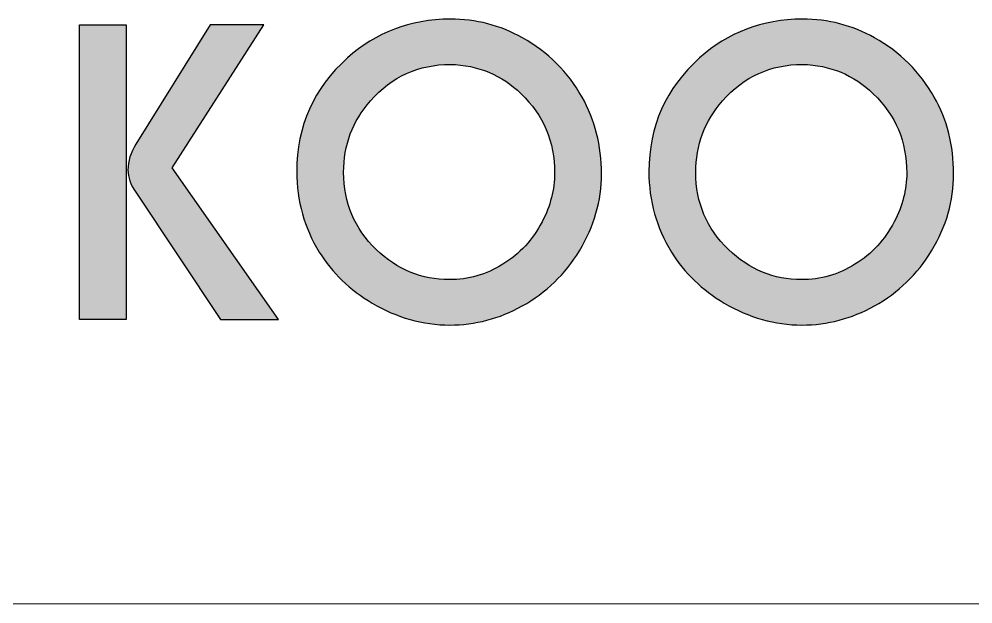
# Model space of a CAD drawing. Header units: inches. Extents: x -244 to 524, y 600 to 1121.
# Drawn here: x -38.48 to -23.91, y 924.48 to 933.42 of the extents above; entities that cross this region are included whole.
import ezdxf

# ---------------------------------------------------------------- set-up
doc = ezdxf.new("R2010")
doc.units = ezdxf.units.IN
doc.layers.add('1', color=7, linetype='Continuous', true_color=0xffffff)
doc.layers.add('layer 1', color=7, linetype='Continuous')

msp = doc.modelspace()

# ---------------------------------------------------------------- hatches: boundary and pattern name
msp.add_hatch(color=256).paths.add_polyline_path([(-37.555, 933.33), (-37.555, 928.828), (-36.839, 928.828), (-36.839, 933.33)])
h = msp.add_hatch(color=256)
h.dxf.hatch_style = 1
edge = h.paths.add_edge_path()
edge.add_spline(control_points=[(-35.228, 932.564), (-35.045, 932.851), (-34.882, 933.105), (-34.798, 933.236)], knot_values=[3.031877, 3.031877, 3.031877, 3.031877, 3.167514, 3.167514, 3.167514, 3.167514], degree=3, periodic=0)
edge.add_spline(control_points=[(-34.798, 933.236), (-34.762, 933.292), (-34.741, 933.326), (-34.738, 933.33)], knot_values=[2.973872, 2.973872, 2.973872, 2.973872, 3.031877, 3.031877, 3.031877, 3.031877], degree=3, periodic=0)
edge.add_spline(control_points=[(-34.738, 933.33), (-34.738, 933.33), (-34.738, 933.33), (-34.738, 933.33), (-34.738, 933.33), (-34.738, 933.33), (-34.738, 933.33), (-34.738, 933.33)], knot_values=[2.969517, 2.969517, 2.969517, 2.969517, 2.973389, 2.973389, 2.973389, 2.973389, 2.973872, 2.973872, 2.973872, 2.973872], degree=3, periodic=0)
edge.add_spline(control_points=[(-34.74, 933.33), (-34.741, 933.33), (-34.742, 933.33), (-34.742, 933.33)], knot_values=[2.948901, 2.948901, 2.948901, 2.948901, 2.955423, 2.955423, 2.955423, 2.955423], degree=3, periodic=0)
edge.add_spline(control_points=[(-34.742, 933.33), (-34.744, 933.33), (-34.745, 933.33), (-34.747, 933.33)], knot_values=[2.939063, 2.939063, 2.939063, 2.939063, 2.948901, 2.948901, 2.948901, 2.948901], degree=3, periodic=0)
edge.add_spline(control_points=[(-34.747, 933.33), (-34.753, 933.33), (-34.76, 933.33), (-34.77, 933.33)], knot_values=[2.911348, 2.911348, 2.911348, 2.911348, 2.939063, 2.939063, 2.939063, 2.939063], degree=3, periodic=0)
edge.add_spline(control_points=[(-34.77, 933.33), (-34.779, 933.33), (-34.789, 933.33), (-34.801, 933.33)], knot_values=[2.885482, 2.885482, 2.885482, 2.885482, 2.911348, 2.911348, 2.911348, 2.911348], degree=3, periodic=0)
edge.add_spline(control_points=[(-34.801, 933.33), (-34.82, 933.33), (-34.842, 933.33), (-34.866, 933.33)], knot_values=[2.846252, 2.846252, 2.846252, 2.846252, 2.885482, 2.885482, 2.885482, 2.885482], degree=3, periodic=0)
edge.add_spline(control_points=[(-34.866, 933.33), (-34.942, 933.33), (-35.042, 933.33), (-35.143, 933.33)], knot_values=[2.723882, 2.723882, 2.723882, 2.723882, 2.846252, 2.846252, 2.846252, 2.846252], degree=3, periodic=0)
edge.add_spline(control_points=[(-35.143, 933.33), (-35.224, 933.33), (-35.305, 933.33), (-35.373, 933.33)], knot_values=[2.626259, 2.626259, 2.626259, 2.626259, 2.723882, 2.723882, 2.723882, 2.723882], degree=3, periodic=0)
edge.add_spline(control_points=[(-35.373, 933.33), (-35.479, 933.33), (-35.555, 933.33), (-35.555, 933.33), (-35.555, 933.33), (-35.555, 933.33), (-35.555, 933.33), (-35.555, 933.33)], knot_values=[2.474995, 2.474995, 2.474995, 2.474995, 2.626254, 2.626254, 2.626254, 2.626254, 2.626259, 2.626259, 2.626259, 2.626259], degree=3, periodic=0)
edge.add_spline(control_points=[(-35.555, 933.33), (-35.555, 933.33), (-35.626, 933.216), (-35.733, 933.045)], knot_values=[2.351262, 2.351262, 2.351262, 2.351262, 2.474995, 2.474995, 2.474995, 2.474995], degree=3, periodic=0)
edge.add_spline(control_points=[(-35.733, 933.045), (-36.052, 932.532), (-36.691, 931.506), (-36.691, 931.506)], knot_values=[1.98002, 1.98002, 1.98002, 1.98002, 2.351262, 2.351262, 2.351262, 2.351262], degree=3, periodic=0)
edge.add_spline(control_points=[(-36.691, 931.506), (-36.691, 931.506), (-36.691, 931.506), (-36.691, 931.506), (-36.691, 931.506), (-36.701, 931.49), (-36.711, 931.474), (-36.72, 931.458)], knot_values=[1.918122, 1.918122, 1.918122, 1.918122, 1.918141, 1.918141, 1.918141, 1.918141, 1.98002, 1.98002, 1.98002, 1.98002], degree=3, periodic=0)
edge.add_spline(control_points=[(-36.72, 931.458), (-36.738, 931.425), (-36.753, 931.392), (-36.765, 931.359)], knot_values=[1.794374, 1.794374, 1.794374, 1.794374, 1.918122, 1.918122, 1.918122, 1.918122], degree=3, periodic=0)
edge.add_spline(control_points=[(-36.765, 931.359), (-36.778, 931.326), (-36.788, 931.293), (-36.796, 931.26)], knot_values=[1.670626, 1.670626, 1.670626, 1.670626, 1.794374, 1.794374, 1.794374, 1.794374], degree=3, periodic=0)
edge.add_spline(control_points=[(-36.796, 931.26), (-36.803, 931.227), (-36.809, 931.194), (-36.811, 931.16)], knot_values=[1.546879, 1.546879, 1.546879, 1.546879, 1.670626, 1.670626, 1.670626, 1.670626], degree=3, periodic=0)
edge.add_spline(control_points=[(-36.811, 931.16), (-36.812, 931.143), (-36.813, 931.127), (-36.813, 931.11)], knot_values=[1.485005, 1.485005, 1.485005, 1.485005, 1.546879, 1.546879, 1.546879, 1.546879], degree=3, periodic=0)
edge.add_spline(control_points=[(-36.813, 931.11), (-36.813, 931.11), (-36.813, 931.11), (-36.813, 931.11), (-36.813, 931.11), (-36.813, 931.097), (-36.812, 931.083), (-36.811, 931.07)], knot_values=[1.423121, 1.423121, 1.423121, 1.423121, 1.423126, 1.423126, 1.423126, 1.423126, 1.485005, 1.485005, 1.485005, 1.485005], degree=3, periodic=0)
edge.add_spline(control_points=[(-36.811, 931.07), (-36.809, 931.042), (-36.804, 931.015), (-36.796, 930.987)], knot_values=[1.299374, 1.299374, 1.299374, 1.299374, 1.423121, 1.423121, 1.423121, 1.423121], degree=3, periodic=0)
edge.add_spline(control_points=[(-36.796, 930.987), (-36.789, 930.959), (-36.779, 930.931), (-36.767, 930.902)], knot_values=[1.175626, 1.175626, 1.175626, 1.175626, 1.299374, 1.299374, 1.299374, 1.299374], degree=3, periodic=0)
edge.add_spline(control_points=[(-36.767, 930.902), (-36.754, 930.873), (-36.739, 930.844), (-36.722, 930.815)], knot_values=[1.051879, 1.051879, 1.051879, 1.051879, 1.175626, 1.175626, 1.175626, 1.175626], degree=3, periodic=0)
edge.add_spline(control_points=[(-36.722, 930.815), (-36.713, 930.801), (-36.704, 930.786), (-36.694, 930.771)], knot_values=[0.990005, 0.990005, 0.990005, 0.990005, 1.051879, 1.051879, 1.051879, 1.051879], degree=3, periodic=0)
edge.add_spline(control_points=[(-36.694, 930.771), (-36.694, 930.771), (-36.694, 930.771), (-36.694, 930.771), (-36.694, 930.771), (-36.694, 930.771), (-36.37, 930.285), (-36.046, 929.8)], knot_values=[0.7425, 0.7425, 0.7425, 0.7425, 0.742505, 0.742505, 0.742505, 0.742505, 0.990005, 0.990005, 0.990005, 0.990005], degree=3, periodic=0)
edge.add_spline(control_points=[(-36.046, 929.8), (-35.722, 929.314), (-35.398, 928.828), (-35.398, 928.828)], knot_values=[0.495005, 0.495005, 0.495005, 0.495005, 0.7425, 0.7425, 0.7425, 0.7425], degree=3, periodic=0)
edge.add_spline(control_points=[(-35.398, 928.828), (-35.398, 928.828), (-35.398, 928.828), (-35.398, 928.828), (-35.398, 928.828), (-35.398, 928.828), (-34.516, 928.828), (-34.516, 928.828)], knot_values=[0.000005, 0.000005, 0.000005, 0.000005, 0.00001, 0.00001, 0.00001, 0.00001, 0.495005, 0.495005, 0.495005, 0.495005], degree=3, periodic=0)
edge.add_spline(control_points=[(-34.516, 928.828), (-34.516, 928.828), (-34.921, 929.407), (-35.326, 929.986)], knot_values=[3.712485, 3.712485, 3.712485, 3.712485, 3.96, 3.96, 3.96, 3.96], degree=3, periodic=0)
edge.add_spline(control_points=[(-35.326, 929.986), (-35.731, 930.565), (-36.136, 931.144), (-36.136, 931.144), (-36.136, 931.144), (-36.136, 931.144), (-36.136, 931.144), (-36.136, 931.144)], knot_values=[3.464753, 3.464753, 3.464753, 3.464753, 3.712238, 3.712239, 3.712239, 3.712239, 3.712485, 3.712485, 3.712485, 3.712485], degree=3, periodic=0)
edge.add_spline(control_points=[(-36.136, 931.144), (-36.136, 931.144), (-36.135, 931.146), (-36.132, 931.15)], knot_values=[3.449529, 3.449529, 3.449529, 3.449529, 3.464753, 3.464753, 3.464753, 3.464753], degree=3, periodic=0)
edge.add_spline(control_points=[(-36.132, 931.15), (-36.124, 931.162), (-36.105, 931.193), (-36.076, 931.238)], knot_values=[3.40319, 3.40319, 3.40319, 3.40319, 3.449529, 3.449529, 3.449529, 3.449529], degree=3, periodic=0)
edge.add_spline(control_points=[(-36.076, 931.238), (-35.965, 931.412), (-35.712, 931.807), (-35.456, 932.207)], knot_values=[3.221956, 3.221956, 3.221956, 3.221956, 3.40319, 3.40319, 3.40319, 3.40319], degree=3, periodic=0)
edge.add_spline(control_points=[(-35.456, 932.207), (-35.379, 932.328), (-35.302, 932.448), (-35.228, 932.564)], knot_values=[3.167514, 3.167514, 3.167514, 3.167514, 3.221956, 3.221956, 3.221956, 3.221956], degree=3, periodic=0)
h = msp.add_hatch(color=256)
h.dxf.hatch_style = 1
edge = h.paths.add_edge_path()
edge.add_spline(control_points=[(-29.878, 932.225), (-29.878, 932.225), (-29.878, 932.225), (-29.878, 932.225), (-29.878, 932.225), (-30.093, 932.607), (-30.397, 932.909), (-30.788, 933.129)], knot_values=[0.360004, 0.360004, 0.360004, 0.360004, 0.360007, 0.360007, 0.360007, 0.360007, 0.720004, 0.720004, 0.720004, 0.720004], degree=3, periodic=0)
edge.add_spline(control_points=[(-30.788, 933.129), (-30.788, 933.129), (-30.788, 933.129), (-30.788, 933.129), (-30.788, 933.129), (-31.129, 933.32), (-31.496, 933.416), (-31.89, 933.416)], knot_values=[0, 0, 0, 0, 0.000004, 0.000004, 0.000004, 0.000004, 0.360004, 0.360004, 0.360004, 0.360004], degree=3, periodic=0)
edge.add_spline(control_points=[(-31.89, 933.416), (-32.506, 933.409), (-33.029, 933.211), (-33.46, 932.822), (-33.46, 932.822), (-33.977, 932.359), (-34.235, 931.78), (-34.235, 931.087)], knot_values=[3.240004, 3.240004, 3.240004, 3.240004, 3.600004, 3.600004, 3.600004, 3.600004, 3.96, 3.96, 3.96, 3.96], degree=3, periodic=0)
edge.add_spline(control_points=[(-34.235, 931.087), (-34.235, 931.087), (-34.235, 931.087), (-34.235, 931.087), (-34.235, 931.087), (-34.235, 930.638), (-34.12, 930.228), (-33.891, 929.857)], knot_values=[2.880004, 2.880004, 2.880004, 2.880004, 2.880007, 2.880007, 2.880007, 2.880007, 3.240004, 3.240004, 3.240004, 3.240004], degree=3, periodic=0)
edge.add_spline(control_points=[(-33.891, 929.857), (-33.891, 929.857), (-33.891, 929.857), (-33.891, 929.857), (-33.891, 929.857), (-33.694, 929.538), (-33.424, 929.278), (-33.083, 929.076)], knot_values=[2.520004, 2.520004, 2.520004, 2.520004, 2.520007, 2.520007, 2.520007, 2.520007, 2.880004, 2.880004, 2.880004, 2.880004], degree=3, periodic=0)
edge.add_spline(control_points=[(-33.083, 929.076), (-33.083, 929.076), (-33.083, 929.076), (-33.083, 929.076), (-33.083, 929.076), (-32.706, 928.854), (-32.31, 928.742), (-31.897, 928.742)], knot_values=[2.160004, 2.160004, 2.160004, 2.160004, 2.160007, 2.160007, 2.160007, 2.160007, 2.520004, 2.520004, 2.520004, 2.520004], degree=3, periodic=0)
edge.add_spline(control_points=[(-31.897, 928.742), (-31.897, 928.742), (-31.897, 928.742), (-31.897, 928.742), (-31.897, 928.742), (-31.509, 928.742), (-31.141, 928.839), (-30.791, 929.033)], knot_values=[1.800004, 1.800004, 1.800004, 1.800004, 1.800007, 1.800007, 1.800007, 1.800007, 2.160004, 2.160004, 2.160004, 2.160004], degree=3, periodic=0)
edge.add_spline(control_points=[(-30.791, 929.033), (-30.791, 929.033), (-30.791, 929.033), (-30.791, 929.033), (-30.791, 929.033), (-30.426, 929.237), (-30.135, 929.518), (-29.917, 929.877)], knot_values=[1.440004, 1.440004, 1.440004, 1.440004, 1.440007, 1.440007, 1.440007, 1.440007, 1.800004, 1.800004, 1.800004, 1.800004], degree=3, periodic=0)
edge.add_spline(control_points=[(-29.917, 929.877), (-29.917, 929.877), (-29.917, 929.877), (-29.917, 929.877), (-29.917, 929.877), (-29.693, 930.249), (-29.581, 930.639), (-29.581, 931.051)], knot_values=[1.080004, 1.080004, 1.080004, 1.080004, 1.080007, 1.080007, 1.080007, 1.080007, 1.440004, 1.440004, 1.440004, 1.440004], degree=3, periodic=0)
edge.add_spline(control_points=[(-29.581, 931.051), (-29.581, 931.051), (-29.581, 931.051), (-29.581, 931.051), (-29.581, 931.051), (-29.581, 931.484), (-29.68, 931.876), (-29.878, 932.225)], knot_values=[0.720004, 0.720004, 0.720004, 0.720004, 0.720007, 0.720007, 0.720007, 0.720007, 1.080004, 1.080004, 1.080004, 1.080004], degree=3, periodic=0)
edge = h.paths.add_edge_path(flags=16)
edge.add_spline(control_points=[(-33.11, 932.166), (-33.11, 932.166), (-33.11, 932.166), (-33.11, 932.166), (-33.11, 932.166), (-32.78, 932.538), (-32.374, 932.723), (-31.89, 932.723)], knot_values=[0, 0, 0, 0, 0.000004, 0.000004, 0.000004, 0.000004, 0.440004, 0.440004, 0.440004, 0.440004], degree=3, periodic=0)
edge.add_spline(control_points=[(-31.89, 932.723), (-31.465, 932.712), (-31.105, 932.562), (-30.808, 932.275), (-30.808, 932.275), (-30.467, 931.948), (-30.297, 931.543), (-30.297, 931.064)], knot_values=[3.080004, 3.080004, 3.080004, 3.080004, 3.520004, 3.520004, 3.520004, 3.520004, 3.96, 3.96, 3.96, 3.96], degree=3, periodic=0)
edge.add_spline(control_points=[(-30.297, 931.064), (-30.297, 931.064), (-30.297, 931.064), (-30.297, 931.064), (-30.297, 931.064), (-30.297, 930.812), (-30.361, 930.563), (-30.488, 930.319)], knot_values=[2.640004, 2.640004, 2.640004, 2.640004, 2.640009, 2.640009, 2.640009, 2.640009, 3.080004, 3.080004, 3.080004, 3.080004], degree=3, periodic=0)
edge.add_spline(control_points=[(-30.488, 930.319), (-30.488, 930.319), (-30.488, 930.319), (-30.488, 930.319), (-30.488, 930.319), (-30.629, 930.046), (-30.829, 929.83), (-31.088, 929.669)], knot_values=[2.200004, 2.200004, 2.200004, 2.200004, 2.200009, 2.200009, 2.200009, 2.200009, 2.640004, 2.640004, 2.640004, 2.640004], degree=3, periodic=0)
edge.add_spline(control_points=[(-31.088, 929.669), (-31.088, 929.669), (-31.088, 929.669), (-31.088, 929.669), (-31.088, 929.669), (-31.344, 929.512), (-31.615, 929.435), (-31.903, 929.435)], knot_values=[1.760004, 1.760004, 1.760004, 1.760004, 1.760009, 1.760009, 1.760009, 1.760009, 2.200004, 2.200004, 2.200004, 2.200004], degree=3, periodic=0)
edge.add_spline(control_points=[(-31.903, 929.435), (-31.903, 929.435), (-31.903, 929.435), (-31.903, 929.435), (-31.903, 929.435), (-32.328, 929.435), (-32.7, 929.589), (-33.021, 929.896)], knot_values=[1.320004, 1.320004, 1.320004, 1.320004, 1.320009, 1.320009, 1.320009, 1.320009, 1.760004, 1.760004, 1.760004, 1.760004], degree=3, periodic=0)
edge.add_spline(control_points=[(-33.021, 929.896), (-33.021, 929.896), (-33.021, 929.896), (-33.021, 929.896), (-33.021, 929.896), (-33.353, 930.215), (-33.519, 930.608), (-33.519, 931.074)], knot_values=[0.880004, 0.880004, 0.880004, 0.880004, 0.880009, 0.880009, 0.880009, 0.880009, 1.320004, 1.320004, 1.320004, 1.320004], degree=3, periodic=0)
edge.add_spline(control_points=[(-33.519, 931.074), (-33.519, 931.074), (-33.519, 931.074), (-33.519, 931.074), (-33.519, 931.074), (-33.519, 931.492), (-33.383, 931.855), (-33.11, 932.166)], knot_values=[0.440004, 0.440004, 0.440004, 0.440004, 0.440009, 0.440009, 0.440009, 0.440009, 0.880004, 0.880004, 0.880004, 0.880004], degree=3, periodic=0)
h = msp.add_hatch(color=256)
h.dxf.hatch_style = 1
edge = h.paths.add_edge_path()
edge.add_spline(control_points=[(-24.5, 932.225), (-24.5, 932.225), (-24.5, 932.225), (-24.5, 932.225), (-24.5, 932.225), (-24.715, 932.607), (-25.019, 932.909), (-25.41, 933.129)], knot_values=[0.360004, 0.360004, 0.360004, 0.360004, 0.360007, 0.360007, 0.360007, 0.360007, 0.720004, 0.720004, 0.720004, 0.720004], degree=3, periodic=0)
edge.add_spline(control_points=[(-25.41, 933.129), (-25.41, 933.129), (-25.41, 933.129), (-25.41, 933.129), (-25.41, 933.129), (-25.751, 933.32), (-26.118, 933.416), (-26.512, 933.416)], knot_values=[0, 0, 0, 0, 0.000004, 0.000004, 0.000004, 0.000004, 0.360004, 0.360004, 0.360004, 0.360004], degree=3, periodic=0)
edge.add_spline(control_points=[(-26.512, 933.416), (-27.128, 933.409), (-27.651, 933.211), (-28.082, 932.822), (-28.082, 932.822), (-28.599, 932.359), (-28.857, 931.78), (-28.857, 931.087)], knot_values=[3.240004, 3.240004, 3.240004, 3.240004, 3.600004, 3.600004, 3.600004, 3.600004, 3.96, 3.96, 3.96, 3.96], degree=3, periodic=0)
edge.add_spline(control_points=[(-28.857, 931.087), (-28.857, 931.087), (-28.857, 931.087), (-28.857, 931.087), (-28.857, 931.087), (-28.857, 930.638), (-28.742, 930.228), (-28.513, 929.857)], knot_values=[2.880004, 2.880004, 2.880004, 2.880004, 2.880007, 2.880007, 2.880007, 2.880007, 3.240004, 3.240004, 3.240004, 3.240004], degree=3, periodic=0)
edge.add_spline(control_points=[(-28.513, 929.857), (-28.513, 929.857), (-28.513, 929.857), (-28.513, 929.857), (-28.513, 929.857), (-28.316, 929.538), (-28.046, 929.278), (-27.705, 929.076)], knot_values=[2.520004, 2.520004, 2.520004, 2.520004, 2.520007, 2.520007, 2.520007, 2.520007, 2.880004, 2.880004, 2.880004, 2.880004], degree=3, periodic=0)
edge.add_spline(control_points=[(-27.705, 929.076), (-27.705, 929.076), (-27.705, 929.076), (-27.705, 929.076), (-27.705, 929.076), (-27.328, 928.854), (-26.932, 928.742), (-26.519, 928.742)], knot_values=[2.160004, 2.160004, 2.160004, 2.160004, 2.160007, 2.160007, 2.160007, 2.160007, 2.520004, 2.520004, 2.520004, 2.520004], degree=3, periodic=0)
edge.add_spline(control_points=[(-26.519, 928.742), (-26.519, 928.742), (-26.519, 928.742), (-26.519, 928.742), (-26.519, 928.742), (-26.131, 928.742), (-25.763, 928.839), (-25.413, 929.033)], knot_values=[1.800004, 1.800004, 1.800004, 1.800004, 1.800007, 1.800007, 1.800007, 1.800007, 2.160004, 2.160004, 2.160004, 2.160004], degree=3, periodic=0)
edge.add_spline(control_points=[(-25.413, 929.033), (-25.413, 929.033), (-25.413, 929.033), (-25.413, 929.033), (-25.413, 929.033), (-25.048, 929.237), (-24.757, 929.518), (-24.539, 929.877)], knot_values=[1.440004, 1.440004, 1.440004, 1.440004, 1.440007, 1.440007, 1.440007, 1.440007, 1.800004, 1.800004, 1.800004, 1.800004], degree=3, periodic=0)
edge.add_spline(control_points=[(-24.539, 929.877), (-24.539, 929.877), (-24.539, 929.877), (-24.539, 929.877), (-24.539, 929.877), (-24.315, 930.249), (-24.203, 930.639), (-24.203, 931.051)], knot_values=[1.080004, 1.080004, 1.080004, 1.080004, 1.080007, 1.080007, 1.080007, 1.080007, 1.440004, 1.440004, 1.440004, 1.440004], degree=3, periodic=0)
edge.add_spline(control_points=[(-24.203, 931.051), (-24.203, 931.051), (-24.203, 931.051), (-24.203, 931.051), (-24.203, 931.051), (-24.203, 931.484), (-24.302, 931.876), (-24.5, 932.225)], knot_values=[0.720004, 0.720004, 0.720004, 0.720004, 0.720007, 0.720007, 0.720007, 0.720007, 1.080004, 1.080004, 1.080004, 1.080004], degree=3, periodic=0)
edge = h.paths.add_edge_path(flags=16)
edge.add_spline(control_points=[(-27.539, 932.355), (-27.494, 932.393), (-27.448, 932.428), (-27.4, 932.46)], knot_values=[0.302497, 0.302497, 0.302497, 0.302497, 0.357496, 0.357496, 0.357496, 0.357496], degree=3, periodic=0)
edge.add_spline(control_points=[(-27.4, 932.46), (-27.353, 932.492), (-27.305, 932.521), (-27.255, 932.547)], knot_values=[0.247498, 0.247498, 0.247498, 0.247498, 0.302497, 0.302497, 0.302497, 0.302497], degree=3, periodic=0)
edge.add_spline(control_points=[(-27.255, 932.547), (-27.206, 932.573), (-27.155, 932.596), (-27.103, 932.617)], knot_values=[0.192498, 0.192498, 0.192498, 0.192498, 0.247498, 0.247498, 0.247498, 0.247498], degree=3, periodic=0)
edge.add_spline(control_points=[(-27.103, 932.617), (-27.051, 932.637), (-26.997, 932.654), (-26.943, 932.669)], knot_values=[0.137499, 0.137499, 0.137499, 0.137499, 0.192498, 0.192498, 0.192498, 0.192498], degree=3, periodic=0)
edge.add_spline(control_points=[(-26.943, 932.669), (-26.888, 932.683), (-26.833, 932.695), (-26.776, 932.704)], knot_values=[0.082499, 0.082499, 0.082499, 0.082499, 0.137499, 0.137499, 0.137499, 0.137499], degree=3, periodic=0)
edge.add_spline(control_points=[(-26.776, 932.704), (-26.719, 932.712), (-26.661, 932.718), (-26.602, 932.721)], knot_values=[0.0275, 0.0275, 0.0275, 0.0275, 0.082499, 0.082499, 0.082499, 0.082499], degree=3, periodic=0)
edge.add_spline(control_points=[(-26.602, 932.721), (-26.572, 932.723), (-26.542, 932.723), (-26.512, 932.723)], knot_values=[0, 0, 0, 0, 0.0275, 0.0275, 0.0275, 0.0275], degree=3, periodic=0)
edge.add_spline(control_points=[(-26.512, 932.723), (-26.459, 932.722), (-26.407, 932.718), (-26.356, 932.713)], knot_values=[3.905001, 3.905001, 3.905001, 3.905001, 3.96, 3.96, 3.96, 3.96], degree=3, periodic=0)
edge.add_spline(control_points=[(-26.356, 932.713), (-26.254, 932.701), (-26.155, 932.681), (-26.061, 932.652)], knot_values=[3.795002, 3.795002, 3.795002, 3.795002, 3.905001, 3.905001, 3.905001, 3.905001], degree=3, periodic=0)
edge.add_spline(control_points=[(-26.061, 932.652), (-25.967, 932.624), (-25.877, 932.586), (-25.791, 932.54)], knot_values=[3.685003, 3.685003, 3.685003, 3.685003, 3.795002, 3.795002, 3.795002, 3.795002], degree=3, periodic=0)
edge.add_spline(control_points=[(-25.791, 932.54), (-25.705, 932.494), (-25.623, 932.44), (-25.544, 932.376)], knot_values=[3.575004, 3.575004, 3.575004, 3.575004, 3.685003, 3.685003, 3.685003, 3.685003], degree=3, periodic=0)
edge.add_spline(control_points=[(-25.544, 932.376), (-25.505, 932.345), (-25.467, 932.311), (-25.43, 932.275), (-25.43, 932.275), (-25.387, 932.234), (-25.347, 932.192), (-25.31, 932.149)], knot_values=[3.464997, 3.464997, 3.464997, 3.464997, 3.520001, 3.520001, 3.520001, 3.520001, 3.575004, 3.575004, 3.575004, 3.575004], degree=3, periodic=0)
edge.add_spline(control_points=[(-25.31, 932.149), (-25.254, 932.084), (-25.204, 932.016), (-25.16, 931.946)], knot_values=[3.382498, 3.382498, 3.382498, 3.382498, 3.464997, 3.464997, 3.464997, 3.464997], degree=3, periodic=0)
edge.add_spline(control_points=[(-25.16, 931.946), (-25.131, 931.899), (-25.104, 931.851), (-25.08, 931.801)], knot_values=[3.327499, 3.327499, 3.327499, 3.327499, 3.382498, 3.382498, 3.382498, 3.382498], degree=3, periodic=0)
edge.add_spline(control_points=[(-25.08, 931.801), (-25.056, 931.752), (-25.035, 931.702), (-25.016, 931.65)], knot_values=[3.272501, 3.272501, 3.272501, 3.272501, 3.327499, 3.327499, 3.327499, 3.327499], degree=3, periodic=0)
edge.add_spline(control_points=[(-25.016, 931.65), (-24.998, 931.598), (-24.982, 931.545), (-24.969, 931.491)], knot_values=[3.217502, 3.217502, 3.217502, 3.217502, 3.272501, 3.272501, 3.272501, 3.272501], degree=3, periodic=0)
edge.add_spline(control_points=[(-24.969, 931.491), (-24.949, 931.41), (-24.935, 931.327), (-24.927, 931.24)], knot_values=[3.135003, 3.135003, 3.135003, 3.135003, 3.217502, 3.217502, 3.217502, 3.217502], degree=3, periodic=0)
edge.add_spline(control_points=[(-24.927, 931.24), (-24.921, 931.183), (-24.919, 931.124), (-24.919, 931.064)], knot_values=[3.080004, 3.080004, 3.080004, 3.080004, 3.135003, 3.135003, 3.135003, 3.135003], degree=3, periodic=0)
edge.add_spline(control_points=[(-24.919, 931.064), (-24.919, 931.064), (-24.919, 931.064), (-24.919, 931.064), (-24.919, 931.064), (-24.919, 930.812), (-24.983, 930.563), (-25.11, 930.319)], knot_values=[2.640004, 2.640004, 2.640004, 2.640004, 2.640009, 2.640009, 2.640009, 2.640009, 3.080004, 3.080004, 3.080004, 3.080004], degree=3, periodic=0)
edge.add_spline(control_points=[(-25.11, 930.319), (-25.11, 930.319), (-25.11, 930.319), (-25.11, 930.319), (-25.11, 930.319), (-25.128, 930.285), (-25.146, 930.251), (-25.166, 930.219)], knot_values=[2.584997, 2.584997, 2.584997, 2.584997, 2.585001, 2.585001, 2.585001, 2.585001, 2.640004, 2.640004, 2.640004, 2.640004], degree=3, periodic=0)
edge.add_spline(control_points=[(-25.166, 930.219), (-25.205, 930.154), (-25.247, 930.093), (-25.294, 930.036)], knot_values=[2.474999, 2.474999, 2.474999, 2.474999, 2.584997, 2.584997, 2.584997, 2.584997], degree=3, periodic=0)
edge.add_spline(control_points=[(-25.294, 930.036), (-25.34, 929.978), (-25.39, 929.924), (-25.444, 929.873)], knot_values=[2.365001, 2.365001, 2.365001, 2.365001, 2.474999, 2.474999, 2.474999, 2.474999], degree=3, periodic=0)
edge.add_spline(control_points=[(-25.444, 929.873), (-25.497, 929.823), (-25.555, 929.776), (-25.616, 929.732)], knot_values=[2.255003, 2.255003, 2.255003, 2.255003, 2.365001, 2.365001, 2.365001, 2.365001], degree=3, periodic=0)
edge.add_spline(control_points=[(-25.616, 929.732), (-25.646, 929.71), (-25.678, 929.689), (-25.71, 929.669)], knot_values=[2.200004, 2.200004, 2.200004, 2.200004, 2.255003, 2.255003, 2.255003, 2.255003], degree=3, periodic=0)
edge.add_spline(control_points=[(-25.71, 929.669), (-25.71, 929.669), (-25.71, 929.669), (-25.71, 929.669), (-25.71, 929.669), (-25.742, 929.649), (-25.774, 929.631), (-25.807, 929.614)], knot_values=[2.144997, 2.144997, 2.144997, 2.144997, 2.145001, 2.145001, 2.145001, 2.145001, 2.200004, 2.200004, 2.200004, 2.200004], degree=3, periodic=0)
edge.add_spline(control_points=[(-25.807, 929.614), (-25.872, 929.58), (-25.938, 929.55), (-26.004, 929.526)], knot_values=[2.034999, 2.034999, 2.034999, 2.034999, 2.144997, 2.144997, 2.144997, 2.144997], degree=3, periodic=0)
edge.add_spline(control_points=[(-26.004, 929.526), (-26.071, 929.502), (-26.139, 929.482), (-26.208, 929.468)], knot_values=[1.925001, 1.925001, 1.925001, 1.925001, 2.034999, 2.034999, 2.034999, 2.034999], degree=3, periodic=0)
edge.add_spline(control_points=[(-26.208, 929.468), (-26.243, 929.46), (-26.277, 929.454), (-26.312, 929.449)], knot_values=[1.870002, 1.870002, 1.870002, 1.870002, 1.925001, 1.925001, 1.925001, 1.925001], degree=3, periodic=0)
edge.add_spline(control_points=[(-26.312, 929.449), (-26.347, 929.445), (-26.382, 929.441), (-26.418, 929.438)], knot_values=[1.815003, 1.815003, 1.815003, 1.815003, 1.870002, 1.870002, 1.870002, 1.870002], degree=3, periodic=0)
edge.add_spline(control_points=[(-26.418, 929.438), (-26.453, 929.436), (-26.489, 929.435), (-26.525, 929.435)], knot_values=[1.760004, 1.760004, 1.760004, 1.760004, 1.815003, 1.815003, 1.815003, 1.815003], degree=3, periodic=0)
edge.add_spline(control_points=[(-26.525, 929.435), (-26.525, 929.435), (-26.525, 929.435), (-26.525, 929.435), (-26.525, 929.435), (-26.578, 929.435), (-26.631, 929.437), (-26.682, 929.442)], knot_values=[1.704997, 1.704997, 1.704997, 1.704997, 1.705001, 1.705001, 1.705001, 1.705001, 1.760004, 1.760004, 1.760004, 1.760004], degree=3, periodic=0)
edge.add_spline(control_points=[(-26.682, 929.442), (-26.759, 929.449), (-26.835, 929.462), (-26.908, 929.48)], knot_values=[1.622498, 1.622498, 1.622498, 1.622498, 1.704997, 1.704997, 1.704997, 1.704997], degree=3, periodic=0)
edge.add_spline(control_points=[(-26.908, 929.48), (-26.957, 929.492), (-27.005, 929.506), (-27.053, 929.523)], knot_values=[1.567499, 1.567499, 1.567499, 1.567499, 1.622498, 1.622498, 1.622498, 1.622498], degree=3, periodic=0)
edge.add_spline(control_points=[(-27.053, 929.523), (-27.124, 929.549), (-27.193, 929.579), (-27.26, 929.615)], knot_values=[1.485001, 1.485001, 1.485001, 1.485001, 1.567499, 1.567499, 1.567499, 1.567499], degree=3, periodic=0)
edge.add_spline(control_points=[(-27.26, 929.615), (-27.35, 929.663), (-27.437, 929.721), (-27.52, 929.788)], knot_values=[1.375003, 1.375003, 1.375003, 1.375003, 1.485001, 1.485001, 1.485001, 1.485001], degree=3, periodic=0)
edge.add_spline(control_points=[(-27.52, 929.788), (-27.562, 929.822), (-27.603, 929.858), (-27.643, 929.896)], knot_values=[1.320004, 1.320004, 1.320004, 1.320004, 1.375003, 1.375003, 1.375003, 1.375003], degree=3, periodic=0)
edge.add_spline(control_points=[(-27.643, 929.896), (-27.643, 929.896), (-27.643, 929.896), (-27.643, 929.896), (-27.643, 929.896), (-27.685, 929.936), (-27.724, 929.977), (-27.76, 930.019)], knot_values=[1.264997, 1.264997, 1.264997, 1.264997, 1.265001, 1.265001, 1.265001, 1.265001, 1.320004, 1.320004, 1.320004, 1.320004], degree=3, periodic=0)
edge.add_spline(control_points=[(-27.76, 930.019), (-27.814, 930.083), (-27.863, 930.148), (-27.906, 930.217)], knot_values=[1.182498, 1.182498, 1.182498, 1.182498, 1.264997, 1.264997, 1.264997, 1.264997], degree=3, periodic=0)
edge.add_spline(control_points=[(-27.906, 930.217), (-27.934, 930.262), (-27.96, 930.309), (-27.984, 930.357)], knot_values=[1.127499, 1.127499, 1.127499, 1.127499, 1.182498, 1.182498, 1.182498, 1.182498], degree=3, periodic=0)
edge.add_spline(control_points=[(-27.984, 930.357), (-28.007, 930.405), (-28.028, 930.454), (-28.046, 930.504)], knot_values=[1.072501, 1.072501, 1.072501, 1.072501, 1.127499, 1.127499, 1.127499, 1.127499], degree=3, periodic=0)
edge.add_spline(control_points=[(-28.046, 930.504), (-28.064, 930.555), (-28.079, 930.606), (-28.092, 930.658)], knot_values=[1.017502, 1.017502, 1.017502, 1.017502, 1.072501, 1.072501, 1.072501, 1.072501], degree=3, periodic=0)
edge.add_spline(control_points=[(-28.092, 930.658), (-28.112, 930.737), (-28.125, 930.819), (-28.133, 930.903)], knot_values=[0.935003, 0.935003, 0.935003, 0.935003, 1.017502, 1.017502, 1.017502, 1.017502], degree=3, periodic=0)
edge.add_spline(control_points=[(-28.133, 930.903), (-28.138, 930.959), (-28.141, 931.016), (-28.141, 931.074)], knot_values=[0.880004, 0.880004, 0.880004, 0.880004, 0.935003, 0.935003, 0.935003, 0.935003], degree=3, periodic=0)
edge.add_spline(control_points=[(-28.141, 931.074), (-28.141, 931.074), (-28.141, 931.074), (-28.141, 931.074), (-28.141, 931.074), (-28.141, 931.126), (-28.139, 931.178), (-28.134, 931.228)], knot_values=[0.824997, 0.824997, 0.824997, 0.824997, 0.825001, 0.825001, 0.825001, 0.825001, 0.880004, 0.880004, 0.880004, 0.880004], degree=3, periodic=0)
edge.add_spline(control_points=[(-28.134, 931.228), (-28.126, 931.329), (-28.109, 931.427), (-28.083, 931.521)], knot_values=[0.714999, 0.714999, 0.714999, 0.714999, 0.824997, 0.824997, 0.824997, 0.824997], degree=3, periodic=0)
edge.add_spline(control_points=[(-28.083, 931.521), (-28.058, 931.615), (-28.024, 931.706), (-27.981, 931.794)], knot_values=[0.605001, 0.605001, 0.605001, 0.605001, 0.714999, 0.714999, 0.714999, 0.714999], degree=3, periodic=0)
edge.add_spline(control_points=[(-27.981, 931.794), (-27.939, 931.882), (-27.888, 931.966), (-27.828, 932.047)], knot_values=[0.495003, 0.495003, 0.495003, 0.495003, 0.605001, 0.605001, 0.605001, 0.605001], degree=3, periodic=0)
edge.add_spline(control_points=[(-27.828, 932.047), (-27.798, 932.087), (-27.766, 932.127), (-27.732, 932.166)], knot_values=[0.440004, 0.440004, 0.440004, 0.440004, 0.495003, 0.495003, 0.495003, 0.495003], degree=3, periodic=0)
edge.add_spline(control_points=[(-27.732, 932.166), (-27.732, 932.166), (-27.732, 932.166), (-27.732, 932.166), (-27.732, 932.166), (-27.712, 932.189), (-27.691, 932.212), (-27.669, 932.233)], knot_values=[0.412496, 0.412496, 0.412496, 0.412496, 0.4125, 0.4125, 0.4125, 0.4125, 0.440004, 0.440004, 0.440004, 0.440004], degree=3, periodic=0)
edge.add_spline(control_points=[(-27.669, 932.233), (-27.648, 932.255), (-27.627, 932.276), (-27.605, 932.297)], knot_values=[0.384996, 0.384996, 0.384996, 0.384996, 0.412496, 0.412496, 0.412496, 0.412496], degree=3, periodic=0)
edge.add_spline(control_points=[(-27.605, 932.297), (-27.583, 932.317), (-27.561, 932.337), (-27.539, 932.355)], knot_values=[0.357496, 0.357496, 0.357496, 0.357496, 0.384996, 0.384996, 0.384996, 0.384996], degree=3, periodic=0)

# ---------------------------------------------------------------- linework, layer by layer
msp.add_lwpolyline([(-37.555, 933.33), (-36.839, 933.33), (-36.839, 928.828), (-37.555, 928.828)], close=True)
at = {"layer": '1', "color": 7, "linetype": 'Continuous', "lineweight": 18}
msp.add_line((-85.951, 924.481), (-5.561, 924.481), dxfattribs=at)
at = {"layer": 'layer 1'}
for points, knots in [([(-34.516, 928.828), (-34.516, 928.828), (-35.398, 928.828), (-35.398, 928.828), (-35.398, 928.828), (-35.398, 928.828), (-36.694, 930.771), (-36.694, 930.771), (-36.694, 930.771), (-36.774, 930.889), (-36.813, 931.003), (-36.813, 931.11), (-36.813, 931.11), (-36.813, 931.244), (-36.772, 931.377), (-36.691, 931.506), (-36.691, 931.506), (-36.691, 931.506), (-35.555, 933.33), (-35.555, 933.33), (-35.555, 933.33), (-35.555, 933.33), (-34.738, 933.33), (-34.738, 933.33), (-34.738, 933.33), (-34.738, 933.33), (-36.136, 931.144), (-36.136, 931.144), (-36.136, 931.144), (-36.136, 931.144), (-34.516, 928.828), (-34.516, 928.828)], [0, 0, 0, 0, 0.125, 0.125, 0.125, 0.125, 0.25, 0.25, 0.25, 0.25, 0.375, 0.375, 0.375, 0.375, 0.5, 0.5, 0.5, 0.5, 0.625, 0.625, 0.625, 0.625, 0.75, 0.75, 0.75, 0.75, 0.875, 0.875, 0.875, 0.875, 1, 1, 1, 1]), ([(-31.89, 933.416), (-31.496, 933.416), (-31.129, 933.32), (-30.788, 933.129), (-30.788, 933.129), (-30.397, 932.909), (-30.093, 932.607), (-29.878, 932.225), (-29.878, 932.225), (-29.68, 931.876), (-29.581, 931.484), (-29.581, 931.051), (-29.581, 931.051), (-29.581, 930.639), (-29.693, 930.249), (-29.917, 929.877), (-29.917, 929.877), (-30.135, 929.518), (-30.426, 929.237), (-30.791, 929.033), (-30.791, 929.033), (-31.141, 928.839), (-31.509, 928.742), (-31.897, 928.742), (-31.897, 928.742), (-32.31, 928.742), (-32.706, 928.854), (-33.083, 929.076), (-33.083, 929.076), (-33.424, 929.278), (-33.694, 929.538), (-33.891, 929.857), (-33.891, 929.857), (-34.12, 930.228), (-34.235, 930.638), (-34.235, 931.087), (-34.235, 931.087), (-34.235, 931.78), (-33.977, 932.359), (-33.46, 932.822), (-33.46, 932.822), (-33.029, 933.211), (-32.506, 933.409), (-31.89, 933.416)], [0, 0, 0, 0, 0.090909, 0.090909, 0.090909, 0.090909, 0.181818, 0.181818, 0.181818, 0.181818, 0.272727, 0.272727, 0.272727, 0.272727, 0.363636, 0.363636, 0.363636, 0.363636, 0.454545, 0.454545, 0.454545, 0.454545, 0.545455, 0.545455, 0.545455, 0.545455, 0.636364, 0.636364, 0.636364, 0.636364, 0.727273, 0.727273, 0.727273, 0.727273, 0.818182, 0.818182, 0.818182, 0.818182, 0.909091, 0.909091, 0.909091, 0.909091, 1, 1, 1, 1]), ([(-26.512, 933.416), (-26.118, 933.416), (-25.751, 933.32), (-25.41, 933.129), (-25.41, 933.129), (-25.019, 932.909), (-24.715, 932.607), (-24.5, 932.225), (-24.5, 932.225), (-24.302, 931.876), (-24.203, 931.484), (-24.203, 931.051), (-24.203, 931.051), (-24.203, 930.639), (-24.315, 930.249), (-24.539, 929.877), (-24.539, 929.877), (-24.757, 929.518), (-25.048, 929.237), (-25.413, 929.033), (-25.413, 929.033), (-25.763, 928.839), (-26.131, 928.742), (-26.519, 928.742), (-26.519, 928.742), (-26.932, 928.742), (-27.328, 928.854), (-27.705, 929.076), (-27.705, 929.076), (-28.046, 929.278), (-28.316, 929.538), (-28.513, 929.857), (-28.513, 929.857), (-28.742, 930.228), (-28.857, 930.638), (-28.857, 931.087), (-28.857, 931.087), (-28.857, 931.78), (-28.599, 932.359), (-28.082, 932.822), (-28.082, 932.822), (-27.651, 933.211), (-27.128, 933.409), (-26.512, 933.416)], [0, 0, 0, 0, 0.090909, 0.090909, 0.090909, 0.090909, 0.181818, 0.181818, 0.181818, 0.181818, 0.272727, 0.272727, 0.272727, 0.272727, 0.363636, 0.363636, 0.363636, 0.363636, 0.454545, 0.454545, 0.454545, 0.454545, 0.545455, 0.545455, 0.545455, 0.545455, 0.636364, 0.636364, 0.636364, 0.636364, 0.727273, 0.727273, 0.727273, 0.727273, 0.818182, 0.818182, 0.818182, 0.818182, 0.909091, 0.909091, 0.909091, 0.909091, 1, 1, 1, 1]), ([(-31.89, 932.723), (-32.374, 932.723), (-32.78, 932.538), (-33.11, 932.166), (-33.11, 932.166), (-33.383, 931.855), (-33.519, 931.492), (-33.519, 931.074), (-33.519, 931.074), (-33.519, 930.608), (-33.353, 930.215), (-33.021, 929.896), (-33.021, 929.896), (-32.7, 929.589), (-32.328, 929.435), (-31.903, 929.435), (-31.903, 929.435), (-31.615, 929.435), (-31.344, 929.512), (-31.088, 929.669), (-31.088, 929.669), (-30.829, 929.83), (-30.629, 930.046), (-30.488, 930.319), (-30.488, 930.319), (-30.361, 930.563), (-30.297, 930.812), (-30.297, 931.064), (-30.297, 931.064), (-30.297, 931.543), (-30.467, 931.948), (-30.808, 932.275), (-30.808, 932.275), (-31.105, 932.562), (-31.465, 932.712), (-31.89, 932.723)], [0, 0, 0, 0, 0.111111, 0.111111, 0.111111, 0.111111, 0.222222, 0.222222, 0.222222, 0.222222, 0.333333, 0.333333, 0.333333, 0.333333, 0.444444, 0.444444, 0.444444, 0.444444, 0.555556, 0.555556, 0.555556, 0.555556, 0.666667, 0.666667, 0.666667, 0.666667, 0.777778, 0.777778, 0.777778, 0.777778, 0.888889, 0.888889, 0.888889, 0.888889, 1, 1, 1, 1]), ([(-26.512, 932.723), (-26.996, 932.723), (-27.402, 932.538), (-27.732, 932.166), (-27.732, 932.166), (-28.005, 931.855), (-28.141, 931.492), (-28.141, 931.074), (-28.141, 931.074), (-28.141, 930.608), (-27.975, 930.215), (-27.643, 929.896), (-27.643, 929.896), (-27.322, 929.589), (-26.95, 929.435), (-26.525, 929.435), (-26.525, 929.435), (-26.237, 929.435), (-25.966, 929.512), (-25.71, 929.669), (-25.71, 929.669), (-25.451, 929.83), (-25.251, 930.046), (-25.11, 930.319), (-25.11, 930.319), (-24.983, 930.563), (-24.919, 930.812), (-24.919, 931.064), (-24.919, 931.064), (-24.919, 931.543), (-25.089, 931.948), (-25.43, 932.275), (-25.43, 932.275), (-25.727, 932.562), (-26.087, 932.712), (-26.512, 932.723)], [0, 0, 0, 0, 0.111111, 0.111111, 0.111111, 0.111111, 0.222222, 0.222222, 0.222222, 0.222222, 0.333333, 0.333333, 0.333333, 0.333333, 0.444444, 0.444444, 0.444444, 0.444444, 0.555556, 0.555556, 0.555556, 0.555556, 0.666667, 0.666667, 0.666667, 0.666667, 0.777778, 0.777778, 0.777778, 0.777778, 0.888889, 0.888889, 0.888889, 0.888889, 1, 1, 1, 1])]:
    msp.add_open_spline(points, degree=3, knots=knots, dxfattribs=at)

doc.saveas('drawing.dxf')
